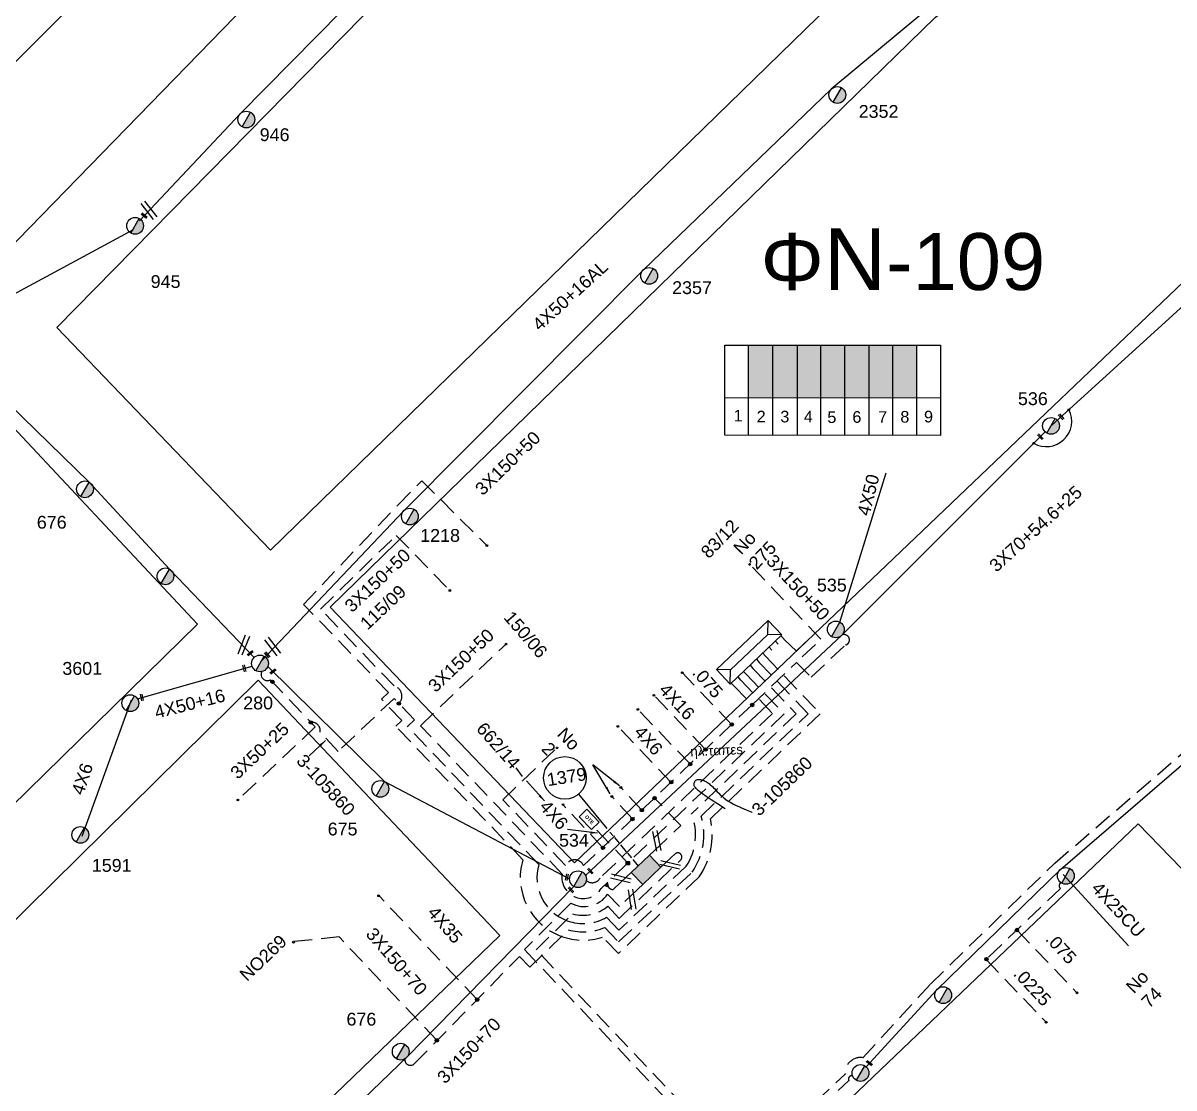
# Model space of a CAD drawing. Header units: millimetres. Extents: x 771 to 3391, y 686 to 1835.
# Drawn here: x 1954 to 2115.8, y 1157.5 to 1307.3 of the extents above; entities that cross this region are included whole.
import ezdxf

# ---------------------------------------------------------------- set-up
doc = ezdxf.new("R2010")
doc.units = ezdxf.units.MM
doc.linetypes.add('DASHED', pattern=[19.05, 12.7, -6.35])
for name, color, linetype in [('Link Box 4 Διευθύνσεων', 7, 'Continuous'), ('Pillar OTE', 7, 'Continuous'), ('Άγνωστα', 7, 'Continuous'), ('Γυμνά εναέρια ΧΤ και ΦΟΠ (3Φ)   4x50+16AL', 7, 'Continuous'), ('Εναέρια παροχή ΧΤ 4x16', 7, 'SYN_LINE'), ('Επιγραφές - Σχήματα', 7, 'Continuous'), ('Καλώδια ΧΤ   3x150+50CU', 7, 'DASHED'), ('Καλώδια ΧΤ   3x150+70AL', 7, 'DASHED'), ('Μηχανική τομή', 7, 'Continuous'), ('Στύλος ΦΜ', 7, 'Continuous'), ('Στύλος ΦΜ @ 1', 7, 'Continuous'), ('Συνδέσεις', 7, 'Continuous'), ('Συνεστραμμένα ΧΤ   3x70+54.6+25 AL', 7, 'SYN_LINE'), ('Τομή', 7, 'Continuous'), ('Υποσταθμός πόλεως', 7, 'Continuous'), ('Υπόβαθρο ΔΕΗ', 7, 'Continuous'), ('Υπόγεια Καλώδια Δικτύου ΧΤ   .075', 7, 'DASHED'), ('Υπόγεια καλώδια Παροχών ΧΤ   .0225', 7, 'DASHED'), ('Υπόγεια καλώδια Παροχών ΧΤ   4x16AL', 7, 'DASHED'), ('Υπόγεια καλώδια Παροχών ΧΤ   4x50AL', 7, 'DASHED'), ('Υπόγεια καλώδια Παροχών ΧΤ   4x6', 7, 'DASHED')]:
    doc.layers.add(name, color=color, linetype=linetype)
doc.styles.get("Standard").update_dxf_attribs({"font": 'arial.ttf'})
doc.linetypes.add('SYN_LINE', pattern='A,0.5,-0.0001,["/\\/\\/\\/",Standard,S=0.1,R=0,X=0,Y=-0.05],-0.25', length=0.7501)
doc.dimstyles.new('ISO-25', dxfattribs={"dimtxt": 2.5, "dimasz": 2.5, "dimexe": 1.25, "dimexo": 0.625, "dimtad": 1, "dimtxsty": 'Standard', "dimcen": 2.5, "dimadec": 0, "dimazin": 0, "dimtfac": 1, "dimtmove": 0, "dimatfit": 3, "dimfxl": 1, "dimarcsym": 0})

# ---------------------------------------------------------------- blocks, each defined once
blk = doc.blocks.new('LINK BOX 4 ΑΝΑΧΩΡΗΣΕΩΝ')
at = {"layer": 'Link Box 4 Διευθύνσεων', "ltscale": 40}
blk.add_hatch(color=256, dxfattribs=at).paths.add_polyline_path([(-3.54, 0), (-3.54, -4.67), (3.54, -4.67), (3.54, 0)])
for p, q in [((-3.54, 0), (-5.33, 0)), ((5.33, 0), (3.54, 0)), ((-3.54, -4.67), (-5.33, -4.67)), ((5.33, -4.67), (3.54, -4.67))]:
    blk.add_line(p, q, dxfattribs=at)
blk.add_lwpolyline([(-3.54, -4.67), (-3.54, 0), (3.54, 0), (3.54, -4.67)], close=True, dxfattribs=at)
blk = doc.blocks.new('ΥΠΑΡΧΩΝ ΤΣΙΜΕΝΤΕΝΙΟΣ ΣΤΥΛΟΣ')
at = {"layer": 'Στύλος ΦΜ'}
blk.add_hatch(color=7, dxfattribs=at).paths.add_polyline_path([(-1.29, -2.28, 0.574793), (2.62, 0, 0.268822), (1.3, 2.27)])
at = {"layer": 'Στύλος ΦΜ', "color": 7}
blk.add_line((-1.29, -2.28), (1.3, 2.27), dxfattribs=at)
blk.add_circle((0, 0), 2.62, dxfattribs=at)
at = {"layer": 'Στύλος ΦΜ', "flags": 4}
for tag, p in [('ΑΡΙΘΜΟΣ', (-4.68, 8.05)), ('ΤΥΠΟΣ', (-4.91, 3.03))]:
    blk.add_attdef(tag, p, '', height=4, dxfattribs=at)
blk = doc.blocks.new('ΜΗΧΑΝΙΚΗ ΤΟΜΗ')
at = {"layer": 'Μηχανική τομή', "ltscale": 40}
for p, q in [((-1.89, 0.78), (1.89, 0.78)), ((1.89, 0), (-1.89, 0))]:
    blk.add_line(p, q, dxfattribs=at)
blk = doc.blocks.new('ΤΟΜΗ')
at = {"layer": 'Τομή', "ltscale": 40}
for p, q in [((-5.68, 0), (5.68, 0)), ((5.68, -2.33), (-5.68, -2.33))]:
    blk.add_line(p, q, dxfattribs=at)
blk = doc.blocks.new('ΥΠΟΣΤΑΘΜΟΣ ΠΟΛΕΩΣ 9 ΑΝΑΧΩΡΗΣΕΩΝ')
at = {"layer": 'Υποσταθμός πόλεως', "ltscale": 40}
for p, q in [((-9.63, -2.82), (-9.63, -4)), ((-7.12, -2.82), (-7.12, -4)), ((-4.84, -2.82), (-4.84, -4)), ((-2.36, -2.82), (-2.36, -4)), ((0.09, -2.82), (0.09, -4)), ((2.55, -2.82), (2.55, -4)), ((5.02, -2.82), (5.02, -4)), ((7.48, -2.82), (7.48, -4)), ((9.61, -2.82), (9.61, -4))]:
    blk.add_line(p, q, dxfattribs=at)
blk.add_lwpolyline([(-10.02, 2.82), (10.02, 2.82), (10.02, -2.82), (-10.02, -2.82)], close=True, dxfattribs=at)
for points in [[(-7.21, 0), (-10.02, 2.82)], [(-10.02, -2.82), (-7.21, 0)], [(-7.21, 0), (7.21, 0)], [(7.21, 0), (10.02, 2.82)], [(10.02, -2.82), (7.21, 0)]]:
    blk.add_lwpolyline(points, dxfattribs=at)
at = {"layer": 'Υποσταθμός πόλεως', "linetype": 'SYN_LINE', "ltscale": 40, "flags": 1}
for tag, p in [('ΜΕΤΑΣΧΗΜΑΤΙΣΜΟΣ', (10.79, 1.71)), ('ΙΣΧΥΣ', (10.77, -1.08)), ('ΑΡΙΘΜΟΣ', (10.89, -3.8))]:
    blk.add_attdef(tag, p, '', height=1.8, dxfattribs=at)
blk = doc.blocks.new('_ΣΥΝΔΕΣΗ')
at = {"layer": 'Συνδέσεις', "linetype": 'SYN_LINE', "ltscale": 40}
blk.add_hatch(color=256, dxfattribs=at).paths.add_polyline_path([(0.5, -0.01, 1), (-0.5, -0.01, 1)])
at = {"layer": 'Συνδέσεις'}
blk.add_circle((0, -0.01), 0.5, dxfattribs=at)
blk = doc.blocks.new('TSONTA XT1')
at = {"ltscale": 40}
h = blk.add_hatch(color=256, dxfattribs=at)
h.dxf.hatch_style = 1
h.paths.add_polyline_path([(595.96, 2487.66), (597.07, 2488.77), (595.96, 2489.87), (594.85, 2488.77)])
blk.add_lwpolyline([(594.85, 2488.77), (595.96, 2489.87), (597.07, 2488.77), (595.96, 2487.66)], close=True, dxfattribs=at)
blk = doc.blocks.new('PILLAR ΟΤΕ')
at = {"layer": 'Pillar OTE', "ltscale": 40}
blk.add_lwpolyline([(-3.31, 2.02), (3.39, 2.02), (3.39, -1.99), (-3.31, -1.99)], close=True, dxfattribs=at)
at = {"layer": 'Pillar OTE', "insert": (-1.81, 0.71), "char_height": 1.3575, "width": 109.961, "attachment_point": 1}
blk.add_mtext('{\\fArial|b1|i0|c161|p34;OTE}', dxfattribs=at)

msp = doc.modelspace()

# ---------------------------------------------------------------- hatches: boundary and pattern name
at = {"layer": 'Καλώδια ΧΤ   3x150+50CU', "linetype": 'DASHED', "ltscale": 0.2}
h = msp.add_hatch(color=151, dxfattribs=at)
h.dxf.hatch_style = 1
h.paths.add_polyline_path([(2059.38467, 1261.96079), (2055.94479, 1261.961), (2055.94433, 1254.60041), (2059.38421, 1254.59707)])
h = msp.add_hatch(color=6, dxfattribs=at)
h.dxf.hatch_style = 1
h.paths.add_polyline_path([(2062.82424, 1261.96057), (2059.38467, 1261.96079), (2059.38421, 1254.59707), (2062.82378, 1254.59373)])
h = msp.add_hatch(color=30, dxfattribs=at)
h.dxf.hatch_style = 1
h.paths.add_polyline_path([(2066.12179, 1261.96037), (2062.82424, 1261.96057), (2062.82378, 1254.59373), (2066.12133, 1254.59053)])
h = msp.add_hatch(color=2, dxfattribs=at)
h.dxf.hatch_style = 1
h.paths.add_polyline_path([(2069.50779, 1261.96015), (2066.12179, 1261.96037), (2066.12133, 1254.59053), (2069.50733, 1254.58724)])
h = msp.add_hatch(color=133, dxfattribs=at)
h.dxf.hatch_style = 1
h.paths.add_polyline_path([(2072.90444, 1261.95994), (2069.50779, 1261.96015), (2069.50733, 1254.58724), (2072.90397, 1254.58394)])
h = msp.add_hatch(color=5, dxfattribs=at)
h.dxf.hatch_style = 1
h.paths.add_polyline_path([(2076.24148, 1261.95973), (2072.90444, 1261.95994), (2072.90397, 1254.58394), (2076.24102, 1254.5807)])
h = msp.add_hatch(color=85, dxfattribs=at)
h.dxf.hatch_style = 1
h.paths.add_polyline_path([(2079.62986, 1261.95952), (2076.24148, 1261.95973), (2076.24102, 1254.5807), (2079.6294, 1254.57741)])
h = msp.add_hatch(color=256, dxfattribs=at)
h.dxf.hatch_style = 1
h.paths.add_polyline_path([(2036.08128, 1186.37379), (2035.68855, 1185.99877), (2036.27747, 1185.75917)])

# ---------------------------------------------------------------- linework, layer by layer
at = {"layer": 'Pillar OTE', "ltscale": 40}
for points in [[(2052.61609, 1249.32092), (2052.61688, 1261.96121), (2082.94996, 1261.95931), (2082.94917, 1249.29156), (2052.61609, 1249.32185)], [(2055.944, 1249.31853), (2055.94479, 1261.961)], [(2059.38388, 1249.31509), (2059.38467, 1261.96079)], [(2062.82344, 1249.31166), (2062.82424, 1261.96057)], [(2066.121, 1249.30837), (2066.12179, 1261.96037)], [(2069.507, 1249.30498), (2069.50779, 1261.96015)], [(2072.90364, 1249.30159), (2072.90444, 1261.95994)], [(2076.24069, 1249.29826), (2076.24148, 1261.95973)], [(2079.62907, 1249.29488), (2079.62986, 1261.95952)], [(2052.61642, 1254.60364), (2082.9495, 1254.57419)], [(2036.08128, 1186.37379), (2036.27747, 1185.75917), (2035.68671, 1185.99952), (2036.08128, 1186.37379)]]:
    msp.add_lwpolyline(points, dxfattribs=at)
at = {"layer": 'Άγνωστα', "color": 5, "linetype": 'Continuous'}
msp.add_lwpolyline([(1942.64635, 1263.74688), (1969.49237, 1278.25493)], dxfattribs=at)
at = {"layer": 'Άγνωστα', "color": 2, "linetype": 'Continuous', "ltscale": 0.2}
msp.add_lwpolyline([(1942.60954, 1262.82796), (1963.25334, 1242.72895), (1974.56057, 1230.49427), (1986.46041, 1218.07509)], dxfattribs=at)
at = {"layer": 'Άγνωστα', "color": 151, "linetype": 'SYN_LINE', "ltscale": 20}
msp.add_lwpolyline([(2068.81272, 1223.02896), (2075.32326, 1244.00346)], dxfattribs=at)
at = {"layer": 'Άγνωστα', "color": 5}
msp.add_lwpolyline([(2062.93385, 1217.37766), (2062.93385, 1217.37766)], dxfattribs=at)
at = {"layer": 'Άγνωστα', "color": 30, "linetype": 'DASHED', "ltscale": 0.2}
msp.add_lwpolyline([(1987.51709, 1216.07202, 0.739266467), (1988.75824, 1214.92061), (1995.03246, 1208.28747), (1984.17564, 1198.01811)], format="xyb", dxfattribs=at)
at = {"layer": 'Άγνωστα', "color": 30, "linetype": 'SYN_LINE', "ltscale": 20}
msp.add_lwpolyline([(1962.26559, 1192.93576), (1969.2109, 1212.10253)], dxfattribs=at)
at = {"layer": 'Άγνωστα', "color": 151, "linetype": 'DASHED', "ltscale": 0.2}
for points in [[(2047.73152, 1203.0798), (2040.37806, 1210.79576)], [(2040.92033, 1196.6419), (2037.92591, 1199.86948)], [(2039.66228, 1195.3644), (2036.66786, 1198.59198)], [(2035.45138, 1191.34298), (2029.82173, 1197.42576)]]:
    msp.add_lwpolyline(points, dxfattribs=at)
at = {"layer": 'Άγνωστα'}
msp.add_lwpolyline([(2052.69455, 1196.75416), (2051.57525, 1197.47288), (2050.68901, 1198.05497), (2050.0058, 1198.51773), (2049.49556, 1198.87848), (2049.12826, 1199.15452), (2048.87386, 1199.36317), (2048.7023, 1199.52173), (2048.58355, 1199.64751), (2048.4922, 1199.75533), (2048.42143, 1199.8501), (2048.36907, 1199.93423), (2048.33291, 1200.01012), (2048.31079, 1200.08019), (2048.30052, 1200.14685), (2048.29991, 1200.21251), (2048.30679, 1200.27959), (2048.31936, 1200.3498), (2048.33737, 1200.42212), (2048.36094, 1200.49482), (2048.39021, 1200.56619), (2048.42531, 1200.6345), (2048.46638, 1200.69803), (2048.51355, 1200.75506), (2048.56695, 1200.80387), (2048.62662, 1200.84313), (2048.69233, 1200.87305), (2048.76371, 1200.89424), (2048.84045, 1200.90731), (2048.92219, 1200.91286), (2049.0086, 1200.9115), (2049.09935, 1200.90383), (2049.19409, 1200.89047), (2049.29252, 1200.87181), (2049.39446, 1200.84749), (2049.49979, 1200.81694), (2049.60834, 1200.77959), (2049.72, 1200.73489), (2049.83461, 1200.68225), (2049.95203, 1200.62111), (2050.07213, 1200.55091), (2050.19494, 1200.47103), (2050.32119, 1200.38068), (2050.45177, 1200.27901), (2050.58757, 1200.16519), (2050.7295, 1200.03836), (2050.87844, 1199.8977), (2051.03531, 1199.74235), (2051.20099, 1199.57148), (2051.3767, 1199.38487), (2051.5649, 1199.18482), (2051.76837, 1198.97428), (2051.98989, 1198.75617), (2052.23224, 1198.53342), (2052.4982, 1198.30898), (2052.79055, 1198.08577), (2053.11207, 1197.86672), (2053.4632, 1197.65462), (2053.83501, 1197.45167), (2054.21627, 1197.25991), (2054.5957, 1197.08137), (2054.96205, 1196.91811), (2055.30407, 1196.77216), (2055.61051, 1196.64558), (2055.87009, 1196.5404), (2056.07466, 1196.45784), (2056.22839, 1196.3958), (2056.33854, 1196.35134), (2056.41238, 1196.32154), (2056.45717, 1196.30347), (2056.48017, 1196.29419), (2056.48864, 1196.29077), (2056.48985, 1196.29028), (2056.48985, 1196.29028), (2056.48985, 1196.29028), (2056.48985, 1196.29028), (2056.48985, 1196.29028), (2056.48985, 1196.29028), (2056.48985, 1196.29028), (2056.48985, 1196.29028), (2056.48985, 1196.29028)], dxfattribs=at)
at = {"layer": 'Άγνωστα', "color": 6, "linetype": 'DASHED', "ltscale": 0.2}
msp.add_lwpolyline([(2038.96827, 1189.13062), (2034.10039, 1194.39032)], dxfattribs=at)
at = {"layer": 'Άγνωστα', "color": 5, "linetype": 'DASHED', "ltscale": 0.2}
msp.add_lwpolyline([(2099.90267, 1186.37153, 0.620588893), (2099.821, 1185.58388), (2089.36417, 1175.59725)], format="xyb", dxfattribs=at)
at = {"layer": 'Άγνωστα', "color": 5, "linetype": 'SYN_LINE', "ltscale": 15}
msp.add_lwpolyline([(2100.19018, 1187.55967), (2109.36578, 1177.49699)], dxfattribs=at)
at = {"layer": 'Άγνωστα', "color": 133, "linetype": 'DASHED', "ltscale": 0.2}
msp.add_lwpolyline([(2017.80628, 1169.9435), (2004.05267, 1184.48389)], dxfattribs=at)
at = {"layer": 'Γυμνά εναέρια ΧΤ και ΦΟΠ (3Φ)   4x50+16AL', "color": 151, "linetype": 'Continuous', "ltscale": 0.2}
msp.add_lwpolyline([(2090.57771, 1402.65007), (2057.32228, 1368.24783), (2028.65704, 1338.83027), (2013.12809, 1323.57522), (1984.49849, 1294.514), (1970.34347, 1279.48008)], dxfattribs=at)
at = {"layer": 'Γυμνά εναέρια ΧΤ και ΦΟΠ (3Φ)   4x50+16AL', "color": 6, "linetype": 'Continuous', "ltscale": 0.2}
msp.add_lwpolyline([(2114.61124, 1333.55213), (2093.05762, 1319.21063), (2067.57681, 1297.95632), (2041.1745, 1272.57162), (2007.51021, 1238.69733), (1987.47636, 1217.57221)], dxfattribs=at)
at = {"layer": 'Γυμνά εναέρια ΧΤ και ΦΟΠ (3Φ)   4x50+16AL', "color": 30, "linetype": 'Continuous', "ltscale": 0.2}
for points in [[(1970.04271, 1212.25652), (1986.16267, 1216.83827)], [(1988.37541, 1216.80424), (2004.77569, 1200.59419), (2030.80953, 1186.92993)]]:
    msp.add_lwpolyline(points, dxfattribs=at)
at = {"layer": 'Καλώδια ΧΤ   3x150+50CU', "color": 5, "linetype": 'DASHED', "ltscale": 0.2}
for points in [[(2058.35559, 1218.22098), (2066.05102, 1210.13903), (2066.05102, 1210.13903), (2050.59476, 1195.37964, -0.211070997), (2049.00547, 1187.19735), (2037.6549, 1176.41209), (2035.44847, 1178.73417, -0.168456287), (2029.66047, 1178.83733, -0.395049841), (2024.22651, 1189.62196), (2006.36072, 1208.38253), (2007.20799, 1209.18939), (2004.34435, 1212.1927), (2005.34524, 1213.14704), (1993.40266, 1225.51729), (1993.40266, 1225.51729), (2006.64118, 1239.48126), (2010.0248, 1242.88834), (2019.16949, 1233.80663)], [(2032.80406, 1125.4164), (2037.02212, 1129.50949), (2038.30964, 1128.16581), (2070.05214, 1158.58168, -0.656174983), (2070.59474, 1159.22455)]]:
    msp.add_lwpolyline(points, format="xyb", dxfattribs=at)
at = {"layer": 'Καλώδια ΧΤ   3x150+50CU', "color": 30, "linetype": 'DASHED', "ltscale": 0.2}
for points in [[(2006.79894, 1211.58126, 0.580289642), (2006.11893, 1214.04817), (1995.78536, 1224.86861), (2006.42096, 1235.22935), (2013.96318, 1227.48705)], [(2056.57924, 1216.52959), (2062.66349, 1210.13974), (2047.93254, 1196.07297, -0.245717583), (2047.20958, 1188.7188), (2037.73939, 1179.72027), (2036.00918, 1181.54117, -0.225097662), (2030.46637, 1181.03418, -0.394998423), (2026.47131, 1188.9613), (2008.01486, 1208.34212), (2008.99678, 1209.27987), (2006.13166, 1212.27998), (2006.13166, 1212.27998), (1998.28049, 1204.85364), (1995.73296, 1207.5469, 0.502743492), (1994.41834, 1208.93672)]]:
    msp.add_lwpolyline(points, format="xyb", dxfattribs=at)
at = {"layer": 'Καλώδια ΧΤ   3x150+50CU', "color": 85, "linetype": 'DASHED', "ltscale": 0.2}
msp.add_lwpolyline([(2060.91247, 1220.65558), (2063.51503, 1218.13638), (2066.13844, 1220.63897), (2056.11738, 1231.14383)], dxfattribs=at)
at = {"layer": 'Καλώδια ΧΤ   3x150+50CU', "color": 151, "linetype": 'DASHED', "ltscale": 0.2}
for points in [[(2056.4498, 1211.39655), (2062.70223, 1217.36837), (2064.77013, 1215.29566), (2069.5744, 1219.8008, 1.089041586), (2069.10297, 1221.21962)], [(2053.94665, 1214.02291), (2056.4498, 1211.39655), (2032.76877, 1188.78107, 0.645908486), (2030.2376, 1188.79494), (2021.399, 1198.04931), (2029.06024, 1205.36636)]]:
    msp.add_lwpolyline(points, format="xyb", dxfattribs=at)
at = {"layer": 'Καλώδια ΧΤ   3x150+50CU', "linetype": 'DASHED', "ltscale": 0.2}
for points in [[(2062.70744, 1218.98296), (2065.33085, 1221.48555)], [(2024.16238, 1201.32836), (2023.28938, 1202.51822)]]:
    msp.add_lwpolyline(points, dxfattribs=at)
at = {"layer": 'Καλώδια ΧΤ   3x150+50CU', "color": 6, "linetype": 'DASHED', "ltscale": 0.2}
for points in [[(2055.67875, 1215.67217), (2060.95743, 1210.12836), (2035.25735, 1185.58701, -0.824034885), (2029.75608, 1187.60512), (2009.83544, 1208.46284), (2021.96004, 1220.04271)], [(2038.82305, 1187.19751), (2036.99621, 1185.46165, -0.339467434), (2036.27747, 1185.75917)]]:
    msp.add_lwpolyline(points, format="xyb", dxfattribs=at)
at = {"layer": 'Καλώδια ΧΤ   3x150+50CU', "color": 2, "linetype": 'DASHED', "ltscale": 0.2}
msp.add_lwpolyline([(2054.85412, 1214.88697), (2059.32599, 1210.1905), (2035.08819, 1187.0433, -0.484128813), (2033.15213, 1186.70636)], format="xyb", dxfattribs=at)
at = {"layer": 'Καλώδια ΧΤ   3x150+50CU', "color": 151, "linetype": 'DASHED', "ltscale": 0.2}
msp.add_lwpolyline([(2042.68576, 1190.86783), (2046.42543, 1194.42124), (2042.72835, 1198.29251)], dxfattribs=at)
at = {"layer": 'Καλώδια ΧΤ   3x150+70AL', "color": 133, "linetype": 'DASHED', "ltscale": 0.2}
msp.add_lwpolyline([(2007.64137, 1161.6062, 0.720551804), (2009.00209, 1160.94408), (2023.75268, 1176.02177), (2025.19465, 1174.48784), (2030.59773, 1179.76169, 0.173891887), (2035.76143, 1180.10336), (2037.69715, 1178.06618), (2048.0155, 1187.87063, 0.233397453), (2049.28687, 1195.74847), (2064.35511, 1210.13492), (2057.46406, 1217.37209)], format="xyb", dxfattribs=at)
at = {"layer": 'Καλώδια ΧΤ   3x150+70AL', "color": 30, "linetype": 'DASHED', "ltscale": 0.2}
msp.add_lwpolyline([(2087.40643, 1113.07841), (2083.87052, 1109.60139), (2051.70444, 1142.4413), (2069.53074, 1159.46999, -0.481449807), (2072.03673, 1161.77484), (2081.53216, 1172.12193), (2099.02333, 1189.15085), (2117.89184, 1205.39034, -0.506200504), (2118.87628, 1206.08787)], format="xyb", dxfattribs=at)
at = {"layer": 'Καλώδια ΧΤ   3x150+70AL', "color": 1, "linetype": 'DASHED', "ltscale": 0.2}
msp.add_lwpolyline([(2088.20174, 1112.26352), (2083.95586, 1108.08837), (2050.17067, 1142.35909), (2054.71528, 1146.70036), (2026.09551, 1176.95015), (2031.21468, 1182.01912, 0.252616153), (2036.15979, 1183.08121), (2037.78066, 1181.37344), (2046.40365, 1189.56697, 0.916402162), (2045.67065, 1190.48442), (2044.29348, 1189.17584)], format="xyb", dxfattribs=at)
at = {"layer": 'Καλώδια ΧΤ   3x150+70AL', "color": 85, "linetype": 'DASHED', "ltscale": 0.2}
msp.add_lwpolyline([(2040.43077, 1185.50552), (2037.8229, 1183.02753), (2036.14342, 1184.79278, -0.395313069), (2030.98311, 1183.51934), (2024.4597, 1176.97692), (2053.20041, 1146.64263), (2048.792, 1142.42163), (2084.11463, 1106.50066), (2089.0702, 1111.37368)], format="xyb", dxfattribs=at)
at = {"layer": 'Καλώδια ΧΤ   3x150+70AL', "color": 133, "linetype": 'DASHED', "ltscale": 0.2}
msp.add_lwpolyline([(2012.13759, 1164.22315), (1998.38398, 1178.76354), (1992.08149, 1178.10183)], dxfattribs=at)
at = {"layer": 'Συνεστραμμένα ΧΤ   3x70+54.6+25 AL', "color": 2, "linetype": 'SYN_LINE', "ltscale": 20}
for points in [[(2164.41613, 1312.01929), (2141.51484, 1289.76936), (2098.4944, 1250.62055)], [(2033.03902, 1187.39703), (2069.07186, 1221.18633), (2097.65955, 1249.78882)]]:
    msp.add_lwpolyline(points, dxfattribs=at)
at = {"layer": 'Συνεστραμμένα ΧΤ   3x70+54.6+25 AL', "color": 5, "linetype": 'SYN_LINE', "ltscale": 20}
msp.add_lwpolyline([(2072.49259, 1160.4968), (2082.39345, 1171.28568), (2099.83403, 1188.26535), (2119.19762, 1204.93094)], dxfattribs=at)
at = {"layer": 'Συνεστραμμένα ΧΤ   3x70+54.6+25 AL', "color": 133, "linetype": 'SYN_LINE', "ltscale": 20}
msp.add_lwpolyline([(1954.80055, 1112.94129), (1983.02905, 1137.88987), (2008.00134, 1161.92311), (2031.40474, 1185.84549)], dxfattribs=at)
at = {"layer": 'Υπόβαθρο ΔΕΗ'}
for points in [[(1937.4226, 1286.39644), (1949.76243, 1273.29386), (2075.43964, 1402.46905), (2064.1383, 1413.24501), (1937.4226, 1286.39644)], [(1958.71723, 1264.43825), (1988.73585, 1233.13273), (2078.31053, 1320.41694), (2123.34963, 1354.34211), (2084.76515, 1392.78971), (1958.71723, 1264.43825)], [(1997.13569, 1225.15057), (2082.26354, 1308.07847), (2131.83675, 1345.41351), (2163.25604, 1314.93186), (2123.25313, 1276.74015), (2031.47718, 1189.19104), (1997.13569, 1225.15057)], [(1886.87849, 1191.40084), (1949.07371, 1254.13836), (1978.47761, 1222.75322), (1914.11698, 1159.65965), (1886.87849, 1191.40084)], [(1921.97692, 1150.68432), (1987.02301, 1214.85256), (2020.98823, 1178.94436), (1954.10329, 1114.52837), (1921.97692, 1150.68432)], [(2032.05054, 1198.82447), (2036.03467, 1194.0235)], [(2172.39142, 1023.74929), (2225.9382, 1075.875), (2110.74176, 1194.67613), (2055.85621, 1142.25849), (2172.39142, 1023.74929)], [(2036.46118, 1193.50956), (2036.91494, 1192.96276)], [(2037.10782, 1192.73034), (2037.75466, 1191.95088)], [(2037.93649, 1191.73177), (2038.77899, 1190.71654)], [(2038.93042, 1190.53406), (2039.48856, 1189.86149)], [(2039.68082, 1189.62982), (2040.43121, 1188.72557)]]:
    msp.add_lwpolyline(points, dxfattribs=at)
msp.add_circle((2030.13741, 1201.12192), 2.98971, dxfattribs=at)
msp.add_arc((2097.82931, 1251.27546), 3.56995, 240.1294298, 27.1688229, dxfattribs=at)
at = {"layer": 'Υπόγεια Καλώδια Δικτύου ΧΤ   .075', "color": 151, "linetype": 'DASHED', "ltscale": 0.2}
msp.add_lwpolyline([(2053.57182, 1208.65112), (2046.56788, 1216.00035)], dxfattribs=at)
at = {"layer": 'Υπόγεια Καλώδια Δικτύου ΧΤ   .075', "color": 5, "linetype": 'DASHED', "ltscale": 0.2}
msp.add_lwpolyline([(2093.69702, 1179.73527), (2102.13731, 1170.8976)], dxfattribs=at)
at = {"layer": 'Υπόγεια καλώδια Παροχών ΧΤ   .0225', "color": 5, "linetype": 'DASHED', "ltscale": 0.2}
msp.add_lwpolyline([(2089.36417, 1175.59725), (2097.80446, 1166.75958)], dxfattribs=at)
at = {"layer": 'Υπόγεια καλώδια Παροχών ΧΤ   4x16AL', "color": 151, "linetype": 'DASHED', "ltscale": 0.2}
msp.add_lwpolyline([(2049.86274, 1205.14976), (2042.61945, 1212.77122)], dxfattribs=at)
at = {"layer": 'Υπόγεια καλώδια Παροχών ΧΤ   4x6', "color": 151, "linetype": 'DASHED', "ltscale": 0.2}
msp.add_lwpolyline([(2045.05693, 1200.52839), (2037.55457, 1208.40061)], dxfattribs=at)

# ---------------------------------------------------------------- block references
at = {"layer": 'Link Box 4 Διευθύνσεων', "xscale": 0.4999999999999999, "yscale": 0.4999999999999999, "zscale": 0.4999999999999999, "rotation": 43.53707382824905}
msp.add_blockref('LINK BOX 4 ΑΝΑΧΩΡΗΣΕΩΝ', (2040.7544, 1189.03267), dxfattribs=at)
at = {"layer": 'Pillar OTE', "xscale": 0.375, "yscale": 0.375, "zscale": 0.375, "rotation": 313.6497386847274}
msp.add_blockref('PILLAR ΟΤΕ', (2033.53721, 1195.28285), dxfattribs=at)
at = {"layer": 'Μηχανική τομή'}
for p, xscale, yscale, zscale, rotation in [((1970.93807, 1280.1116), 0.25, 0.25, 0.25, 320.2047447101883), ((2099.83351, 1251.83766), 0.2500000000001928, 0.2500000000001928, 0.2500000000001928, 312.6268794242704), ((2096.90731, 1249.03619), 0.2500000000001928, 0.2500000000001928, 0.2500000000001928, 312.6268794242704), ((1985.96324, 1218.57956), 0.2499999999999191, 0.2499999999999191, 0.2499999999999191, 37.95316933182585), ((1988.2065, 1218.36128), 0.2500000000001928, 0.2500000000001928, 0.2500000000001928, 312.6268794242704), ((1985.16726, 1216.55535), 0.2499999999999191, 0.2499999999999191, 0.2499999999999191, 103.0021669523849), ((1989.16484, 1216.02397), 0.2499999999999191, 0.2499999999999191, 0.2499999999999191, 37.95316933182585), ((1970.75601, 1212.45926), 0.2499999999999191, 0.2499999999999191, 0.2499999999999191, 103.0021669523849), ((2033.6361, 1187.95693), 0.2500000000001928, 0.2500000000001928, 0.2500000000001928, 312.6268794242704), ((2030.32575, 1187.19217), 0.2500000000001928, 0.2500000000001928, 0.2500000000001928, 256.8304821661411), ((2030.94046, 1185.32049), 0.2500000000001928, 0.2500000000001928, 0.2500000000001928, 312.6268794242704), ((2072.89346, 1160.93363), 0.2500000000001928, 0.2500000000001928, 0.2500000000001928, 322.2022836264586)]:
    msp.add_blockref('ΜΗΧΑΝΙΚΗ ΤΟΜΗ', p, dxfattribs=dict(at, xscale=xscale, yscale=yscale, zscale=zscale, rotation=rotation))
at = {"layer": 'Στύλος ΦΜ @ 1', "ltscale": 40}
ref = msp.add_blockref('ΥΠΑΡΧΩΝ ΤΣΙΜΕΝΤΕΝΙΟΣ ΣΤΥΛΟΣ', (2068.44435, 1297.15975), dxfattribs=dict(at, xscale=0.4499999999998181, yscale=0.4499999999998181, zscale=0.4499999999998181))
ref.add_attrib('ΤΥΠΟΣ', '2352', (2071.44638, 1293.946), dxfattribs={"layer": 'Στύλος ΦΜ', "height": 1.8, "flags": 4})
ref = msp.add_blockref('ΥΠΑΡΧΩΝ ΤΣΙΜΕΝΤΕΝΙΟΣ ΣΤΥΛΟΣ', (1985.3509, 1293.70127), dxfattribs=dict(at, xscale=0.4499999999998181, yscale=0.4499999999998181, zscale=0.4499999999998181))
ref.add_attrib('ΤΥΠΟΣ', '946', (1987.23296, 1290.67572), dxfattribs={"layer": 'Στύλος ΦΜ', "height": 1.8, "flags": 4})
ref = msp.add_blockref('ΥΠΑΡΧΩΝ ΤΣΙΜΕΝΤΕΝΙΟΣ ΣΤΥΛΟΣ', (1969.71293, 1278.76067), dxfattribs=dict(at, xscale=0.4499999999998181, yscale=0.4499999999998181, zscale=0.4499999999998181))
ref.add_attrib('ΤΥΠΟΣ', '945', (1971.90478, 1270.01829), dxfattribs={"layer": 'Στύλος ΦΜ', "height": 1.8, "flags": 4})
ref = msp.add_blockref('ΥΠΑΡΧΩΝ ΤΣΙΜΕΝΤΕΝΙΟΣ ΣΤΥΛΟΣ', (2041.98304, 1271.71523), dxfattribs=dict(at, xscale=0.4499999999998181, yscale=0.4499999999998181, zscale=0.4499999999998181))
ref.add_attrib('ΤΥΠΟΣ', '2357', (2045.21545, 1269.16536), dxfattribs={"layer": 'Στύλος ΦΜ', "height": 1.8, "flags": 4})
ref = msp.add_blockref('ΥΠΑΡΧΩΝ ΤΣΙΜΕΝΤΕΝΙΟΣ ΣΤΥΛΟΣ', (2098.49214, 1250.62184), dxfattribs=dict(at, xscale=0.4499999999998181, yscale=0.4499999999998181, zscale=0.4499999999998181))
ref.add_attrib('ΤΥΠΟΣ', '536', (2093.83968, 1253.54772), dxfattribs={"layer": 'Στύλος ΦΜ', "height": 1.8, "flags": 4})
ref = msp.add_blockref('ΥΠΑΡΧΩΝ ΤΣΙΜΕΝΤΕΝΙΟΣ ΣΤΥΛΟΣ', (1962.66778, 1241.70706), dxfattribs=dict(at, xscale=0.4499999999998181, yscale=0.4499999999998181, zscale=0.4499999999998181))
ref.add_attrib('ΤΥΠΟΣ', '676', (1955.89738, 1236.17606), dxfattribs={"layer": 'Στύλος ΦΜ', "height": 1.8, "flags": 4})
ref = msp.add_blockref('ΥΠΑΡΧΩΝ ΤΣΙΜΕΝΤΕΝΙΟΣ ΣΤΥΛΟΣ', (2008.34998, 1237.87155), dxfattribs=dict(at, xscale=0.4499999999998181, yscale=0.4499999999998181, zscale=0.4499999999998181))
ref.add_attrib('ΤΥΠΟΣ', '1218', (2009.79831, 1234.31954), dxfattribs={"layer": 'Στύλος ΦΜ', "height": 1.8, "flags": 4})
at = {"layer": 'Στύλος ΦΜ @ 1', "ltscale": 40, "xscale": 0.4499999999998181, "yscale": 0.4499999999998181, "zscale": 0.4499999999998181}
for p in [(1973.97501, 1229.47238), (2100.56741, 1187.34378), (2083.32637, 1170.56679), (2071.70315, 1159.62277)]:
    msp.add_blockref('ΥΠΑΡΧΩΝ ΤΣΙΜΕΝΤΕΝΙΟΣ ΣΤΥΛΟΣ', p, dxfattribs=at)
at = {"layer": 'Στύλος ΦΜ @ 1', "ltscale": 40}
ref = msp.add_blockref('ΥΠΑΡΧΩΝ ΤΣΙΜΕΝΤΕΝΙΟΣ ΣΤΥΛΟΣ', (2068.22716, 1222.00707), dxfattribs=dict(at, xscale=0.4499999999998181, yscale=0.4499999999998181, zscale=0.4499999999998181))
ref.add_attrib('ΤΥΠΟΣ', '535', (2065.58042, 1227.34213), dxfattribs={"layer": 'Στύλος ΦΜ', "height": 1.8, "flags": 4})
ref = msp.add_blockref('ΥΠΑΡΧΩΝ ΤΣΙΜΕΝΤΕΝΙΟΣ ΣΤΥΛΟΣ', (1969.04178, 1211.63582), dxfattribs=dict(at, xscale=0.4499999999998181, yscale=0.4499999999998181, zscale=0.4499999999998181))
ref.add_attrib('ΤΥΠΟΣ', '3601', (1959.48753, 1215.62466), dxfattribs={"layer": 'Στύλος ΦΜ', "height": 1.8, "flags": 4})
ref = msp.add_blockref('ΥΠΑΡΧΩΝ ΤΣΙΜΕΝΤΕΝΙΟΣ ΣΤΥΛΟΣ', (1987.27525, 1217.22469), dxfattribs=dict(at, xscale=0.4499999999998181, yscale=0.4499999999998181, zscale=0.4499999999998181))
ref.add_attrib('ΤΥΠΟΣ', '280', (1984.91248, 1210.75847), dxfattribs={"layer": 'Στύλος ΦΜ', "height": 1.8, "flags": 4})
ref = msp.add_blockref('ΥΠΑΡΧΩΝ ΤΣΙΜΕΝΤΕΝΙΟΣ ΣΤΥΛΟΣ', (2004.19013, 1199.5723), dxfattribs=dict(at, xscale=0.4499999999998181, yscale=0.4499999999998181, zscale=0.4499999999998181))
ref.add_attrib('ΤΥΠΟΣ', '675', (1996.79089, 1193.03396), dxfattribs={"layer": 'Στύλος ΦΜ', "height": 1.8, "flags": 4})
ref = msp.add_blockref('ΥΠΑΡΧΩΝ ΤΣΙΜΕΝΤΕΝΙΟΣ ΣΤΥΛΟΣ', (1962.01977, 1193.11031), dxfattribs=dict(at, xscale=0.4499999999998181, yscale=0.4499999999998181, zscale=0.4499999999998181))
ref.add_attrib('ΤΥΠΟΣ', '1591', (1963.6275, 1187.91822), dxfattribs={"layer": 'Στύλος ΦΜ', "height": 1.8, "flags": 4})
ref = msp.add_blockref('ΥΠΑΡΧΩΝ ΤΣΙΜΕΝΤΕΝΙΟΣ ΣΤΥΛΟΣ', (2031.98577, 1186.86996), dxfattribs=dict(at, xscale=0.4499999999998181, yscale=0.4499999999998181, zscale=0.4499999999998181))
ref.add_attrib('ΤΥΠΟΣ', '534', (2029.31786, 1191.4521), dxfattribs={"layer": 'Στύλος ΦΜ', "height": 1.8, "flags": 4})
ref = msp.add_blockref('ΥΠΑΡΧΩΝ ΤΣΙΜΕΝΤΕΝΙΟΣ ΣΤΥΛΟΣ', (2007.0594, 1162.63014), dxfattribs=dict(at, xscale=0.4499999999998181, yscale=0.4499999999998181, zscale=0.4499999999998181))
ref.add_attrib('ΤΥΠΟΣ', '676', (1999.43055, 1166.29538), dxfattribs={"layer": 'Στύλος ΦΜ', "height": 1.8, "flags": 4})
at = {"layer": 'Συνδέσεις'}
for p, xscale, yscale, zscale in [((2101.00537, 1252.90555), 0.25, 0.25, 0.25), ((2096.05132, 1248.17976), 0.25, 0.25, 0.25), ((2019.18244, 1233.79333), 0.25, 0.25, 0.25), ((2056.11738, 1231.14383), 0.25, 0.25, 0.25), ((2013.97613, 1227.47375), 0.25, 0.25, 0.25), ((2021.85685, 1219.94416), 0.25, 0.25, 0.25), ((2046.64085, 1215.92378), 0.25, 0.25, 0.25), ((1989.02069, 1214.64314), 0.4777242751394019, 0.4777242751394019, 0.4777242751394019), ((2042.65493, 1212.73388), 0.25, 0.25, 0.25), ((2006.79894, 1211.58126), 0.4777242751394019, 0.4777242751394019, 0.4777242751394019), ((2040.41348, 1210.75859), 0.25, 0.25, 0.25), ((2056.48626, 1211.38243), 0.4777242751394019, 0.4777242751394019, 0.4777242751394019), ((1994.41834, 1208.93672), 0.4777242751394019, 0.4777242751394019, 0.4777242751394019), ((2053.60705, 1208.6383), 0.4777242751394019, 0.4777242751394019, 0.4777242751394019), ((2037.59, 1208.36344), 0.25, 0.25, 0.25), ((2029.02821, 1205.33577), 0.25, 0.25, 0.25), ((2049.90999, 1205.12468), 0.4777242751394019, 0.4777242751394019, 0.4777242751394019), ((2047.76404, 1203.06981), 0.4777242751394019, 0.4777242751394019, 0.4777242751394019), ((2045.08822, 1200.5197), 0.4777242751394019, 0.4777242751394019, 0.4777242751394019), ((2038.00624, 1199.7829), 0.25, 0.25, 0.25), ((1984.17564, 1198.01811), 0.25, 0.25, 0.25), ((2029.87331, 1197.37003), 0.25, 0.25, 0.25), ((2036.74819, 1198.5054), 0.25, 0.25, 0.25), ((2042.75345, 1198.28999), 0.4777242751394019, 0.4777242751394019, 0.4777242751394019), ((2040.95528, 1196.57273), 0.4777242751394019, 0.4777242751394019, 0.4777242751394019), ((2039.63719, 1195.34045), 0.4777242751394019, 0.4777242751394019, 0.4777242751394019), ((2035.49757, 1191.29308), 0.4777242751394019, 0.4777242751394019, 0.4777242751394019), ((2003.95108, 1184.55848), 0.25, 0.25, 0.25), ((2093.69702, 1179.73527), 0.4777242751394019, 0.4777242751394019, 0.4777242751394019), ((1991.98574, 1178.02532), 0.25, 0.25, 0.25), ((2089.40914, 1175.64019), 0.4777242751394019, 0.4777242751394019, 0.4777242751394019), ((2017.80628, 1169.9435), 0.4777242751394019, 0.4777242751394019, 0.4777242751394019), ((2102.13731, 1170.8976), 0.25, 0.25, 0.25), ((2097.80446, 1166.75958), 0.25, 0.25, 0.25), ((2012.13759, 1164.22315), 0.4777242751394019, 0.4777242751394019, 0.4777242751394019)]:
    msp.add_blockref('_ΣΥΝΔΕΣΗ', p, dxfattribs=dict(at, xscale=xscale, yscale=yscale, zscale=zscale))
at = {"layer": 'Συνδέσεις', "xscale": 0.3075184835441075, "yscale": 0.3075184835441075, "zscale": 0.3075184835441075, "rotation": 43.18708912974076}
msp.add_blockref('TSONTA XT1', (2429.14712, 505.68149), dxfattribs=at)
at = {"layer": 'Τομή'}
for p, xscale, yscale, zscale, rotation in [((1971.89784, 1281.13097), 0.2499999999999669, 0.2499999999999669, 0.2499999999999669, 308.1680509152084), ((1985.26325, 1219.68844), 0.2499999999998873, 0.2499999999998873, 0.2499999999998873, 248.1909067709115), ((1989.27734, 1219.787), 0.2499999999999669, 0.2499999999999669, 0.2499999999999669, 308.1680509152084), ((2043.36775, 1192.31558), 0.2499999999999669, 0.2499999999999669, 0.2499999999999669, 281.2837052157672), ((2045.02241, 1189.16938), 0.2499999999999669, 0.2499999999999669, 0.2499999999999669, 346.3361018304), ((2038.06672, 1187.27494), 0.2499999999999669, 0.2499999999999669, 0.2499999999999669, 346.3361018304276), ((2039.88256, 1184.08606), 0.2499999999999669, 0.2499999999999669, 0.2499999999999669, 278.6286777569493)]:
    msp.add_blockref('ΤΟΜΗ', p, dxfattribs=dict(at, xscale=xscale, yscale=yscale, zscale=zscale, rotation=rotation))
at = {"layer": 'Υποσταθμός πόλεως', "xscale": 0.5, "yscale": 0.5, "zscale": 0.5, "rotation": 43.59664278159069}
msp.add_blockref('ΥΠΟΣΤΑΘΜΟΣ ΠΟΛΕΩΣ 9 ΑΝΑΧΩΡΗΣΕΩΝ', (2056.0526, 1218.79114), dxfattribs=at)

# ---------------------------------------------------------------- texts
at = {"ltscale": 30, "char_height": 1.63441, "width": 11.2572904, "attachment_point": 1}
for s, insert in [('1', (2053.86225, 1252.88224)), ('2', (2057.10072, 1252.74878)), ('3', (2060.4313, 1252.74878)), ('4', (2063.73481, 1252.74878)), ('5', (2067.03832, 1252.66761)), ('6', (2070.55845, 1252.69467)), ('7', (2074.1869, 1252.69467)), ('8', (2077.30086, 1252.72173)), ('9', (2080.63144, 1252.74878))]:
    msp.add_mtext(s, dxfattribs=dict(at, insert=insert))
at = {"layer": 'Άγνωστα', "color": 7, "char_height": 1.8, "attachment_point": 1}
for s, gutter_width, insert, rotation in [('3X150+50', 12.5, (2017.33322, 1242.01953), 44.1043947), ('4X50', 12.5, (2071.20705, 1238.29043), 75.9426658), ('3X70+54.6+25', 12.5, (2089.60623, 1231.28333), 42.2541313), ('83/12', 1.64197, (2049.07707, 1233.09398), 46.2596131), ('3X150+50', 12.5, (1998.98309, 1225.59455), 43.3650934), ('3X150+50', 12.5, (2059.63718, 1232.73889), 313.1237209), ('115/09', 12.5, (2001.15733, 1223.13661), 43.3650934), ('150/06', 12.5, (2022.80009, 1224.79597), 310.8853123), ('3X150+50', 12.5, (2010.72482, 1214.34146), 43.3650934), ('3X50+25', 12.5, (1982.91986, 1202.13537), 43.3650934), ('3-105860', 12.5, (2056.20938, 1196.92684), 43.983435), ('1379', 12.5, (2027.4857, 1201.73639), 9.0165632), ('4X25CU', 12.5, (2105.37308, 1186.71767), 312.8994265), ('4X35', 12.5, (2012.07908, 1183.28929), 310.7880246), ('3X150+70', 12.5, (2003.40418, 1180.26776), 310.7880246), ('NO269', 12.5, (1984.21204, 1173.70295), 43.8108799), ('3X150+70', 12.5, (2012.00173, 1159.24023), 46.2596131)]:
    msp.add_mtext_dynamic_manual_height_columns(s, width=1.8, gutter_width=gutter_width, heights=[0.04535], dxfattribs=dict(at, insert=insert, rotation=rotation))
at = {"layer": 'Άγνωστα', "color": 7}
note = msp.add_mtext_dynamic_manual_height_columns('No ', width=1.8, gutter_width=1.64197, heights=[0.04535, 0], dxfattribs=dict(at, insert=(2051.26564, 1231.13564), char_height=1.8, attachment_point=1, rotation=46.2596131))
for column, words in zip(note.columns.linked_columns, ['275']):
    column.text = words
note = msp.add_mtext_dynamic_manual_height_columns('No ', width=1.8, gutter_width=2.02019, heights=[0.04535, 1.80737], dxfattribs=dict(at, insert=(2027.61951, 1211.18555), char_height=1.8, attachment_point=1, rotation=313.1237209))
for column, words in zip(note.columns.linked_columns, ['2']):
    column.text = words
note = msp.add_mtext_dynamic_manual_height_columns('ηλ.ταπεs^J', width=1.8, gutter_width=12.5, heights=[0.04535, 0], dxfattribs=dict(at, insert=(2033.45663, 1204.89413), char_height=1.343718, attachment_point=1, rotation=2.4309439))
for column, words in zip(note.columns.linked_columns, ['\\P\\P']):
    column.text = words
note = msp.add_mtext_dynamic_manual_height_columns('Nο ', width=1.8, gutter_width=2.06841, heights=[0.04535, 0], dxfattribs=dict(at, insert=(2106.15767, 1169.15431), char_height=1.8, attachment_point=1, rotation=46.0651584))
for column, words in zip(note.columns.linked_columns, ['74']):
    column.text = words
at = {"layer": 'Γυμνά εναέρια ΧΤ και ΦΟΠ (3Φ)   4x50+16AL', "color": 7, "insert": (2025.38041, 1265.20036), "char_height": 1.8, "attachment_point": 1, "rotation": 42.2541313}
msp.add_mtext_dynamic_manual_height_columns('4X50+16AL', width=1.8, gutter_width=12.5, heights=[0.04535], dxfattribs=at)
at = {"layer": 'Εναέρια παροχή ΧΤ 4x16', "color": 7, "char_height": 1.8, "attachment_point": 1, "rotation": 312.7794333}
for s, insert in [('4X16', (2044.57606, 1214.62171)), ('3-105860', (1993.59082, 1204.64093))]:
    msp.add_mtext_dynamic_manual_height_columns(s, width=1.8, gutter_width=12.5, heights=[0.04535], dxfattribs=dict(at, insert=insert))
at = {"layer": 'Υπόβαθρο ΔΕΗ', "insert": (2057.64277, 1278.39796), "char_height": 8, "attachment_point": 1}
msp.add_mtext_dynamic_manual_height_columns('Φ{\\H1.0833x;N}-109', width=84.657329, gutter_width=12.5, heights=[0], dxfattribs=at)
at = {"layer": 'Υπόγεια Καλώδια Δικτύου ΧΤ   .075', "color": 7, "char_height": 1.8, "attachment_point": 1}
for insert, rotation in [((2049.28855, 1217.02993), 311.3103566), ((2098.90671, 1179.57964), 312.8994265)]:
    msp.add_mtext_dynamic_manual_height_columns('.075', width=1.8, gutter_width=12.5, heights=[0.04535], dxfattribs=dict(at, insert=insert, rotation=rotation))
at = {"layer": 'Υπόγεια καλώδια Παροχών ΧΤ   .0225', "color": 7, "insert": (2094.40336, 1174.69309), "char_height": 1.8, "attachment_point": 1, "rotation": 312.8994265}
msp.add_mtext_dynamic_manual_height_columns('.0225', width=1.8, gutter_width=12.5, heights=[0.04535], dxfattribs=at)
at = {"layer": 'Υπόγεια καλώδια Παροχών ΧΤ   4x50AL', "color": 7, "insert": (1972.26875, 1211.18059), "char_height": 1.8, "attachment_point": 1, "rotation": 14.2360069}
msp.add_mtext_dynamic_manual_height_columns('4X50+16', width=1.8, gutter_width=12.5, heights=[0.04535], dxfattribs=at)
at = {"layer": 'Υπόγεια καλώδια Παροχών ΧΤ   4x6', "color": 7, "char_height": 1.8, "attachment_point": 1}
for s, insert, rotation in [('662/14', (2018.91585, 1209.14558), 311.5662313), ('4X6', (2041.08978, 1208.67062), 311.5662313), ('4X6', (1960.70732, 1199.15951), 71.3492002), ('4X6', (2027.79382, 1198.19891), 311.5662313)]:
    msp.add_mtext_dynamic_manual_height_columns(s, width=1.8, gutter_width=12.5, heights=[0.04535], dxfattribs=dict(at, insert=insert, rotation=rotation))

# ---------------------------------------------------------------- leaders
at = {"layer": 'Επιγραφές - Σχήματα', "ltscale": 40}
for points in [[(1996.48158, 1206.38194), (1994.16787, 1204.22607)], [(2036.49442, 1198.90135), (2034.06494, 1202.96247)], [(2037.8347, 1199.99335), (2034.06494, 1202.96247)], [(2027.2618, 1197.87836), (2024.73437, 1200.69167)], [(2034.72829, 1193.32872), (2030.51382, 1193.86788)]]:
    msp.add_leader(points, dimstyle='ISO-25', override={"dimasz": 1, "dimtad": 0}, dxfattribs=at)

doc.saveas('drawing.dxf')
